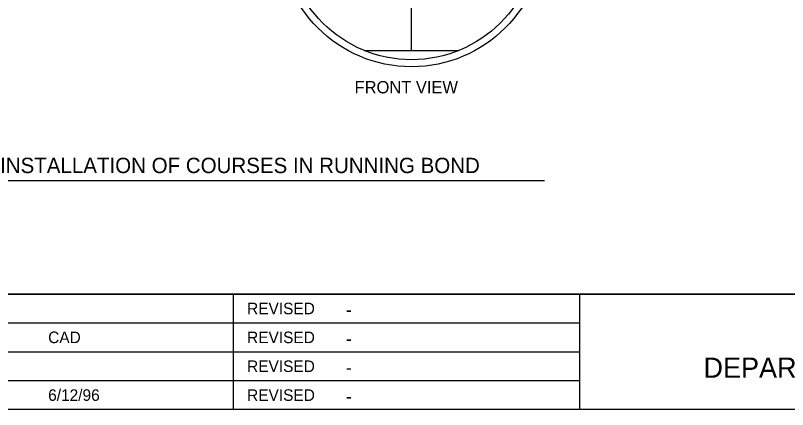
# Model space of a CAD drawing. Extents: x -313 to 1047, y -988 to -455.
# Drawn here: x -127.1 to 6.6, y -884.7 to -816.5 of the extents above; entities that cross this region are included whole.
import ezdxf

# ---------------------------------------------------------------- set-up
doc = ezdxf.new("R2010")
doc.units = 0
for name, color, linetype in [('Sheets_50 Reference Boundary', 7, 'Continuous'), ('Sheets_General Details', 7, 'Continuous'), ('Topo_Building', 7, 'Continuous')]:
    doc.layers.add(name, color=color, linetype=linetype)

msp = doc.modelspace()

# ---------------------------------------------------------------- linework, layer by layer
at = {"layer": 'Sheets_50 Reference Boundary'}
msp.add_lwpolyline([(-272.86, -464.73), (357.14, -464.73), (357.14, -864.72), (-272.86, -864.72)], close=True, dxfattribs=at)
at = {"layer": 'Sheets_General Details'}
for p, q in [((-129.9, -845.04), (-35.46, -845.04)), ((-272.86, -864.72), (357.14, -864.72)), ((-89.37, -864.72), (-89.37, -884.72)), ((-29.37, -864.72), (-29.37, -884.72)), ((-213.37, -869.72), (-29.37, -869.72)), ((-213.37, -874.72), (-29.37, -874.72)), ((-213.37, -879.72), (-29.37, -879.72))]:
    msp.add_line(p, q, dxfattribs=at)
msp.add_lwpolyline([(-272.86, -464.72), (357.14, -464.72), (357.14, -884.72), (-272.86, -884.72)], close=True, dxfattribs=at)
at = {"layer": 'Topo_Building'}
for p, q in [((-58.49, -822.54), (-58.49, -814.48)), ((-66.7, -822.54), (-50.28, -822.54))]:
    msp.add_line(p, q, dxfattribs=at)
for radius in [22.94, 21.73]:
    msp.add_circle((-58.49, -802.41), radius, dxfattribs=at)

# ---------------------------------------------------------------- texts
at = {"layer": 'Sheets_General Details'}
for s, height, p in [('FRONT VIEW', 2.133, (-68.35, -829.96)), ('INSTALLATION OF COURSES IN RUNNING BOND', 2.6564, (-129.75, -843.77)), ('REVISED', 2, (-86.97, -868.22)), ('-', 2.4, (-69.89, -868.62)), ('CAD       ', 2, (-121.42, -873.22)), ('REVISED', 2, (-86.97, -873.22)), ('-', 2.4, (-69.89, -873.62)), ('DEPARTMENT OF TRANSPORTATION', 3.5, (-7.93, -879.22)), ('REVISED', 2, (-86.97, -878.22)), ('-', 2.4, (-69.89, -878.62)), ('6/12/96   ', 2, (-121.42, -883.22)), ('REVISED', 2, (-86.97, -883.22)), ('-', 2.4, (-69.89, -883.62))]:
    msp.add_text(s, height=height, dxfattribs=at).set_placement(p)

doc.saveas('drawing.dxf')
